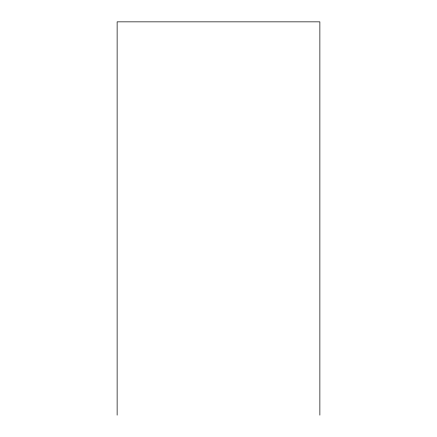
<?xml version="1.0" encoding="UTF-8"?>
<svg xmlns="http://www.w3.org/2000/svg" width="437" height="437" viewBox="0 0 437 437"><rect width="100%" height="100%" fill="white"/><g stroke="black" fill="none" stroke-linecap="round" stroke-linejoin="round"><path stroke-width="0.66" d="M319.868 415.15L319.868 21.85L117.132 21.85L117.132 415.15"/></g></svg>
